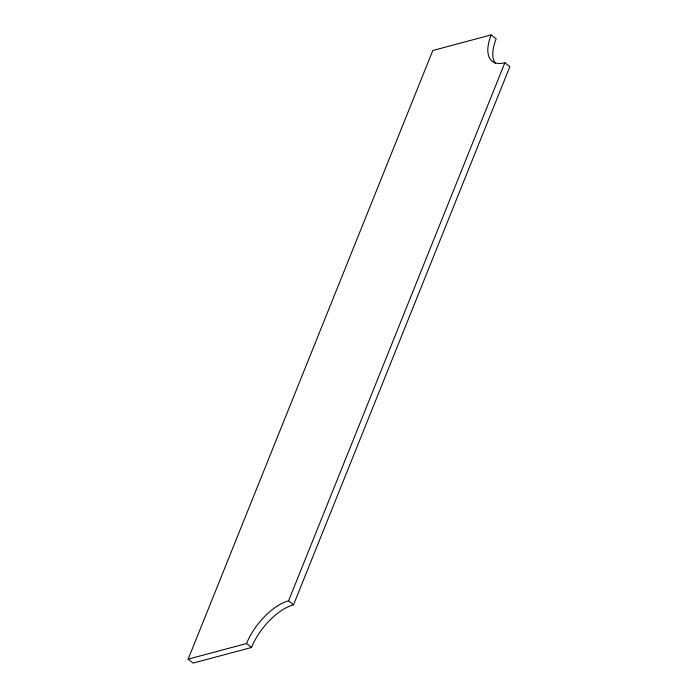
<?xml version="1.0" encoding="UTF-8"?>
<svg xmlns="http://www.w3.org/2000/svg" width="698" height="698" viewBox="0 0 698 698"><rect width="100%" height="100%" fill="white"/><g stroke="black" fill="none" stroke-linecap="round" stroke-linejoin="round"><path stroke-width="1.05" d="M491.209 34.9A43.163 20.312 -51.4 0 0 504.89 62.715L509.854 66.676L293.535 604.782A43.163 20.312 -51.4 0 0 251.507 647.491L193.11 663.1L188.146 659.139L432.812 50.509L491.209 34.9L496.173 38.861A43.163 20.312 -51.4 0 0 495.388 63.378M188.146 659.139L246.542 643.53A43.163 20.312 -51.4 0 1 288.571 600.821L504.89 62.715M288.571 600.821L293.535 604.782M246.542 643.53L251.507 647.491"/></g></svg>
